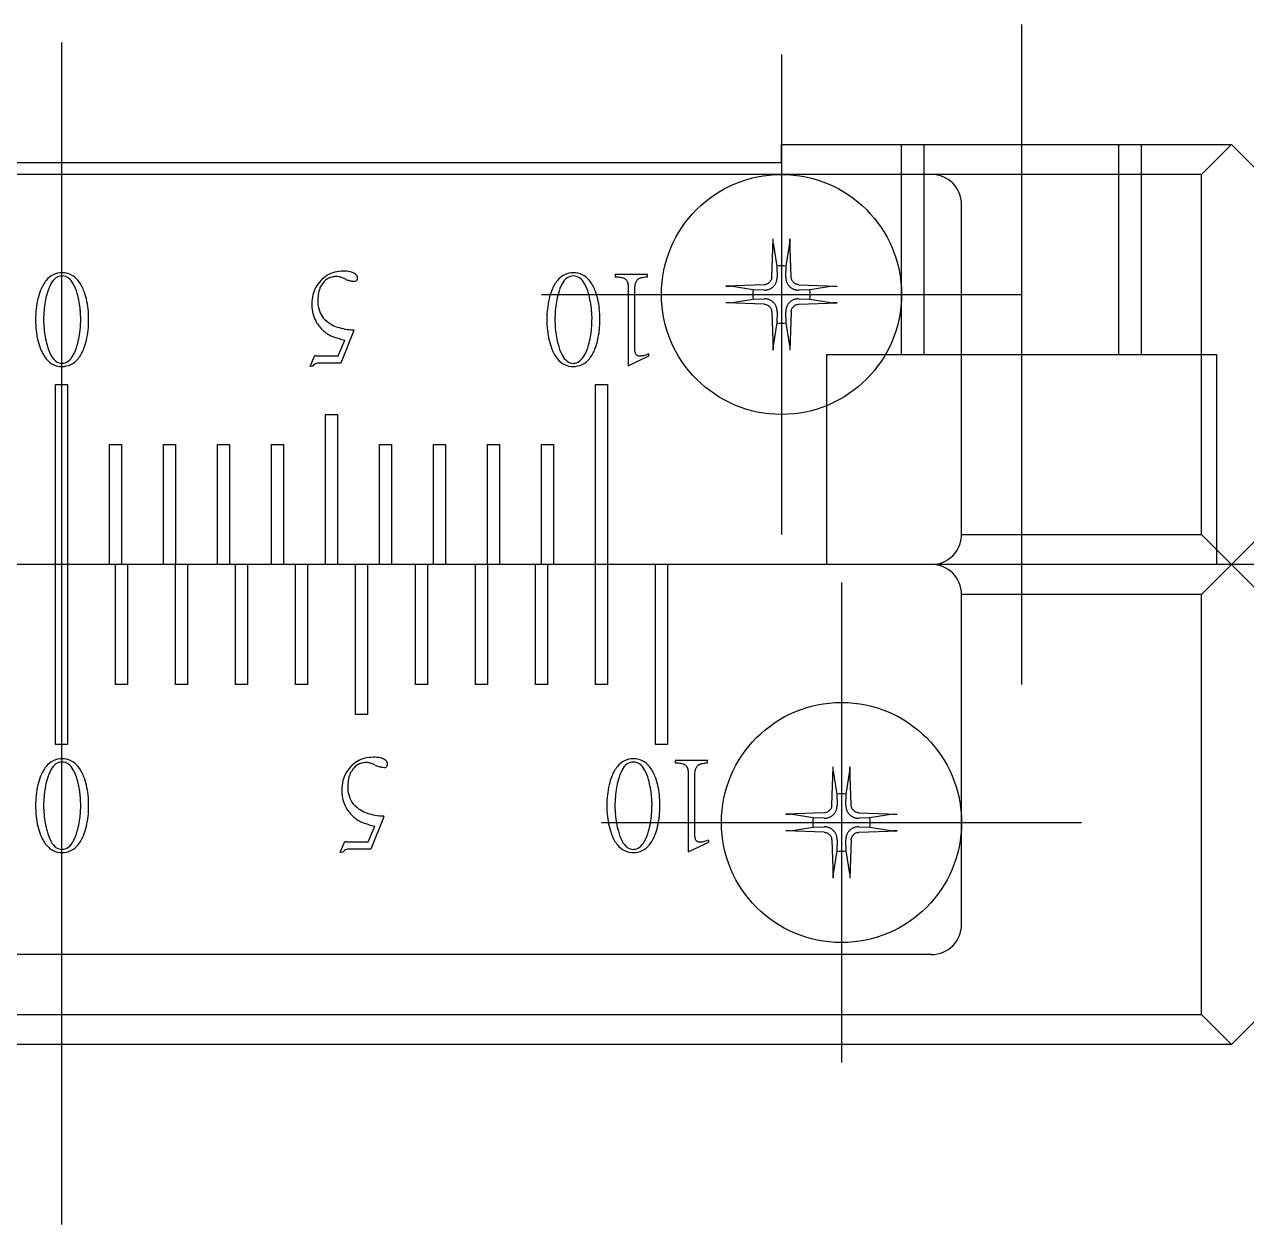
# Model space of a CAD drawing. Extents: x 1 to 234, y 0 to 160.
# Drawn here: x 71.35 to 91.71, y 139.75 to 159.75 of the extents above; entities that cross this region are included whole.
import ezdxf

# ---------------------------------------------------------------- set-up
doc = ezdxf.new("R2010")
doc.units = 0
doc.linetypes.add('CENTER', pattern=[50.8, 31.75, -6.35, 6.35, -6.35])
doc.linetypes.add('DASHED', pattern=[19.05, 12.7, -6.35])
doc.layers.get('0').update_dxf_attribs({"linetype": 'CONTINUOUS'})
doc.layers.add('CENTER', color=1, linetype='CENTER')

msp = doc.modelspace()

# ---------------------------------------------------------------- linework, layer by layer
at = {"color": 7, "linetype": 'CONTINUOUS'}
for p, q in [((83.962, 157.446), (83.962, 157.746)), ((83.962, 157.746), (91.462, 157.746)), ((90.962, 157.246), (91.462, 157.746)), ((91.462, 157.746), (91.962, 157.246)), ((59.962, 157.446), (83.962, 157.446)), ((90.962, 157.246), (52.962, 157.246)), ((90.962, 151.246), (90.962, 157.246)), ((86.962, 151.246), (86.962, 156.746)), ((83.799, 155.535), (83.824, 156.172)), ((83.823, 156.161), (83.824, 156.172)), ((83.823, 156.151), (83.823, 156.161)), ((83.823, 156.14), (83.823, 156.151)), ((83.823, 156.135), (83.823, 156.14)), ((83.823, 156.13), (83.823, 156.135)), ((83.823, 156.121), (83.823, 156.13)), ((83.823, 156.116), (83.823, 156.121)), ((83.824, 156.112), (83.823, 156.116)), ((83.824, 156.109), (83.824, 156.112)), ((83.824, 156.105), (83.824, 156.109)), ((83.824, 156.102), (83.824, 156.105)), ((83.825, 156.1), (83.824, 156.102)), ((83.825, 156.1), (83.884, 155.718)), ((84.039, 155.718), (84.099, 156.1)), ((84.1, 156.109), (84.099, 156.105)), ((84.099, 156.105), (84.099, 156.102)), ((84.099, 156.102), (84.099, 156.1)), ((84.1, 156.172), (84.1, 156.161)), ((84.124, 155.535), (84.1, 156.172)), ((84.1, 156.161), (84.1, 156.151)), ((84.1, 156.151), (84.1, 156.14)), ((84.1, 156.14), (84.1, 156.135)), ((84.1, 156.135), (84.1, 156.13)), ((84.1, 156.13), (84.1, 156.121)), ((84.1, 156.121), (84.1, 156.116)), ((84.1, 156.116), (84.1, 156.112)), ((84.1, 156.112), (84.1, 156.109)), ((83.884, 155.718), (83.889, 155.533)), ((84.035, 155.533), (84.039, 155.718)), ((81.729, 155.58), (81.193, 155.58)), ((81.193, 155.58), (81.193, 155.54)), ((81.193, 155.54), (81.216, 155.539)), ((81.216, 155.539), (81.238, 155.538)), ((81.238, 155.538), (81.26, 155.536)), ((81.26, 155.536), (81.281, 155.533)), ((81.281, 155.533), (81.301, 155.529)), ((81.301, 155.529), (81.321, 155.524)), ((81.321, 155.524), (81.33, 155.521)), ((81.33, 155.521), (81.339, 155.517)), ((81.339, 155.517), (81.348, 155.512)), ((81.348, 155.512), (81.356, 155.507)), ((81.356, 155.507), (81.363, 155.502)), ((81.363, 155.502), (81.369, 155.496)), ((81.369, 155.496), (81.375, 155.489)), ((81.375, 155.489), (81.38, 155.482)), ((81.38, 155.482), (81.385, 155.475)), ((81.385, 155.475), (81.389, 155.468)), ((81.389, 155.468), (81.392, 155.46)), ((81.392, 155.46), (81.395, 155.452)), ((81.395, 155.452), (81.4, 155.435)), ((81.4, 155.435), (81.403, 155.418)), ((81.403, 155.418), (81.405, 155.4)), ((81.405, 155.4), (81.405, 155.383)), ((81.405, 155.383), (81.405, 154.056)), ((81.52, 155.367), (81.522, 155.39)), ((81.522, 155.39), (81.526, 155.412)), ((81.526, 155.412), (81.528, 155.423)), ((81.528, 155.423), (81.531, 155.434)), ((81.531, 155.434), (81.535, 155.445)), ((81.535, 155.445), (81.539, 155.455)), ((81.539, 155.455), (81.544, 155.465)), ((81.544, 155.465), (81.55, 155.475)), ((81.55, 155.475), (81.556, 155.484)), ((81.556, 155.484), (81.564, 155.493)), ((81.564, 155.493), (81.572, 155.5)), ((81.572, 155.5), (81.581, 155.507)), ((81.581, 155.507), (81.587, 155.511)), ((81.587, 155.511), (81.595, 155.515)), ((81.595, 155.515), (81.611, 155.522)), ((81.611, 155.522), (81.629, 155.527)), ((81.629, 155.527), (81.648, 155.531)), ((81.648, 155.531), (81.668, 155.535)), ((81.668, 155.535), (81.689, 155.537)), ((81.689, 155.537), (81.709, 155.539)), ((81.709, 155.539), (81.729, 155.54)), ((81.729, 155.54), (81.729, 155.58)), ((83.673, 155.408), (83.036, 155.384)), ((83.036, 155.384), (83.046, 155.384)), ((83.046, 155.384), (83.057, 155.384)), ((83.057, 155.384), (83.067, 155.385)), ((83.067, 155.385), (83.073, 155.385)), ((83.073, 155.385), (83.077, 155.385)), ((83.077, 155.385), (83.087, 155.384)), ((83.087, 155.384), (83.091, 155.384)), ((83.091, 155.384), (83.095, 155.384)), ((83.095, 155.384), (83.099, 155.384)), ((83.099, 155.384), (83.102, 155.383)), ((83.102, 155.383), (83.105, 155.383)), ((83.105, 155.383), (83.108, 155.383)), ((83.489, 155.323), (83.108, 155.383)), ((83.685, 155.409), (83.673, 155.408)), ((83.697, 155.411), (83.685, 155.409)), ((83.709, 155.415), (83.697, 155.411)), ((83.721, 155.419), (83.709, 155.415)), ((83.732, 155.425), (83.721, 155.419)), ((83.742, 155.431), (83.732, 155.425)), ((83.752, 155.438), (83.742, 155.431)), ((83.761, 155.447), (83.752, 155.438)), ((83.769, 155.455), (83.761, 155.447)), ((83.776, 155.465), (83.769, 155.455)), ((83.783, 155.476), (83.776, 155.465)), ((83.789, 155.487), (83.783, 155.476)), ((83.793, 155.499), (83.789, 155.487)), ((83.796, 155.511), (83.793, 155.499)), ((83.798, 155.523), (83.796, 155.511)), ((83.799, 155.535), (83.798, 155.523)), ((84.125, 155.523), (84.124, 155.535)), ((84.127, 155.511), (84.125, 155.523)), ((84.131, 155.499), (84.127, 155.511)), ((84.135, 155.487), (84.131, 155.499)), ((84.141, 155.476), (84.135, 155.487)), ((84.147, 155.465), (84.141, 155.476)), ((84.154, 155.455), (84.147, 155.465)), ((84.162, 155.447), (84.154, 155.455)), ((84.171, 155.438), (84.162, 155.447)), ((84.181, 155.431), (84.171, 155.438)), ((84.192, 155.424), (84.181, 155.431)), ((84.203, 155.419), (84.192, 155.424)), ((84.215, 155.415), (84.203, 155.419)), ((84.227, 155.411), (84.215, 155.415)), ((84.239, 155.409), (84.227, 155.411)), ((84.251, 155.408), (84.239, 155.409)), ((84.251, 155.408), (84.888, 155.384)), ((84.816, 155.383), (84.434, 155.323)), ((84.816, 155.383), (84.818, 155.383)), ((84.818, 155.383), (84.821, 155.383)), ((84.821, 155.383), (84.825, 155.384)), ((84.825, 155.384), (84.828, 155.384)), ((84.828, 155.384), (84.832, 155.384)), ((84.832, 155.384), (84.837, 155.384)), ((84.837, 155.384), (84.846, 155.385)), ((84.846, 155.385), (84.851, 155.385)), ((84.851, 155.385), (84.856, 155.385)), ((84.856, 155.385), (84.867, 155.384)), ((84.867, 155.384), (84.877, 155.384)), ((84.877, 155.384), (84.888, 155.384)), ((81.519, 155.344), (81.52, 155.367)), ((81.519, 154.333), (81.519, 155.344)), ((83.675, 155.319), (83.489, 155.323)), ((84.434, 155.323), (84.249, 155.319)), ((83.046, 155.107), (83.036, 155.108)), ((83.673, 155.083), (83.036, 155.108)), ((83.057, 155.107), (83.046, 155.107)), ((83.067, 155.107), (83.057, 155.107)), ((83.073, 155.107), (83.067, 155.107)), ((83.077, 155.107), (83.073, 155.107)), ((83.087, 155.107), (83.077, 155.107)), ((83.091, 155.107), (83.087, 155.107)), ((83.095, 155.108), (83.091, 155.107)), ((83.099, 155.108), (83.095, 155.108)), ((83.102, 155.108), (83.099, 155.108)), ((83.105, 155.109), (83.102, 155.108)), ((83.108, 155.109), (83.105, 155.109)), ((83.108, 155.109), (83.489, 155.168)), ((83.489, 155.168), (83.675, 155.173)), ((83.673, 155.083), (83.684, 155.082)), ((83.684, 155.082), (83.697, 155.08)), ((83.697, 155.08), (83.709, 155.077)), ((83.709, 155.077), (83.72, 155.073)), ((83.72, 155.073), (83.732, 155.067)), ((83.732, 155.067), (83.742, 155.061)), ((83.742, 155.061), (83.752, 155.053)), ((83.752, 155.053), (83.761, 155.045)), ((83.761, 155.045), (83.769, 155.036)), ((83.769, 155.036), (83.776, 155.026)), ((83.776, 155.026), (83.783, 155.016)), ((83.783, 155.016), (83.788, 155.005)), ((83.788, 155.005), (83.793, 154.993)), ((83.793, 154.993), (83.796, 154.981)), ((83.796, 154.981), (83.798, 154.969)), ((84.125, 154.969), (84.127, 154.981)), ((84.127, 154.981), (84.131, 154.993)), ((84.131, 154.993), (84.135, 155.004)), ((84.135, 155.004), (84.14, 155.016)), ((84.14, 155.016), (84.147, 155.026)), ((84.147, 155.026), (84.154, 155.036)), ((84.154, 155.036), (84.162, 155.045)), ((84.162, 155.045), (84.171, 155.053)), ((84.171, 155.053), (84.181, 155.06)), ((84.181, 155.06), (84.192, 155.067)), ((84.192, 155.067), (84.203, 155.073)), ((84.203, 155.073), (84.215, 155.077)), ((84.215, 155.077), (84.227, 155.08)), ((84.227, 155.08), (84.239, 155.082)), ((84.239, 155.082), (84.251, 155.083)), ((84.249, 155.173), (84.434, 155.168)), ((84.251, 155.083), (84.888, 155.108)), ((84.434, 155.168), (84.816, 155.109)), ((84.818, 155.109), (84.816, 155.109)), ((84.821, 155.108), (84.818, 155.109)), ((84.825, 155.108), (84.821, 155.108)), ((84.828, 155.108), (84.825, 155.108)), ((84.832, 155.107), (84.828, 155.108)), ((84.837, 155.107), (84.832, 155.107)), ((84.846, 155.107), (84.837, 155.107)), ((84.851, 155.107), (84.846, 155.107)), ((84.856, 155.107), (84.851, 155.107)), ((84.867, 155.107), (84.856, 155.107)), ((84.877, 155.107), (84.867, 155.107)), ((84.888, 155.108), (84.877, 155.107)), ((83.798, 154.969), (83.799, 154.957)), ((83.799, 154.957), (83.824, 154.32)), ((83.884, 154.774), (83.825, 154.392)), ((83.889, 154.959), (83.884, 154.774)), ((84.039, 154.774), (84.035, 154.959)), ((84.099, 154.392), (84.039, 154.774)), ((84.124, 154.957), (84.1, 154.32)), ((84.124, 154.957), (84.125, 154.969)), ((76.835, 154.643), (76.621, 154.103)), ((76.577, 154.223), (76.687, 154.484)), ((83.823, 154.375), (83.824, 154.379)), ((83.823, 154.371), (83.823, 154.375)), ((83.823, 154.361), (83.823, 154.371)), ((83.824, 154.389), (83.825, 154.392)), ((83.824, 154.386), (83.824, 154.389)), ((83.824, 154.383), (83.824, 154.386)), ((83.824, 154.379), (83.824, 154.383)), ((84.099, 154.392), (84.099, 154.389)), ((84.099, 154.389), (84.099, 154.386)), ((84.099, 154.386), (84.1, 154.383)), ((84.1, 154.383), (84.1, 154.379)), ((84.1, 154.379), (84.1, 154.375)), ((84.1, 154.375), (84.1, 154.371)), ((84.1, 154.371), (84.1, 154.361)), ((76.106, 154.046), (76.173, 154.209)), ((76.206, 154.223), (76.577, 154.223)), ((81.405, 154.056), (81.75, 154.221)), ((81.52, 154.323), (81.519, 154.333)), ((81.52, 154.313), (81.52, 154.323)), ((81.521, 154.302), (81.52, 154.313)), ((81.523, 154.292), (81.521, 154.302)), ((81.525, 154.282), (81.523, 154.292)), ((81.528, 154.272), (81.525, 154.282)), ((81.531, 154.262), (81.528, 154.272)), ((81.536, 154.253), (81.531, 154.262)), ((81.541, 154.245), (81.536, 154.253)), ((81.544, 154.241), (81.541, 154.245)), ((81.548, 154.237), (81.544, 154.241)), ((81.552, 154.234), (81.548, 154.237)), ((81.555, 154.231), (81.552, 154.234)), ((81.56, 154.228), (81.555, 154.231)), ((81.564, 154.226), (81.56, 154.228)), ((81.568, 154.223), (81.564, 154.226)), ((81.573, 154.222), (81.568, 154.223)), ((81.578, 154.22), (81.573, 154.222)), ((81.583, 154.219), (81.578, 154.22)), ((81.593, 154.217), (81.583, 154.219)), ((81.603, 154.217), (81.593, 154.217)), ((81.622, 154.218), (81.603, 154.217)), ((81.641, 154.221), (81.622, 154.218)), ((81.66, 154.225), (81.641, 154.221)), ((81.678, 154.229), (81.66, 154.225)), ((81.714, 154.241), (81.678, 154.229)), ((81.75, 154.254), (81.714, 154.241)), ((81.75, 154.221), (81.75, 154.254)), ((83.823, 154.357), (83.823, 154.361)), ((83.823, 154.351), (83.823, 154.357)), ((83.823, 154.341), (83.823, 154.351)), ((83.823, 154.33), (83.823, 154.341)), ((83.824, 154.32), (83.823, 154.33)), ((84.1, 154.361), (84.1, 154.357)), ((84.1, 154.357), (84.1, 154.351)), ((84.1, 154.351), (84.1, 154.341)), ((84.1, 154.341), (84.1, 154.33)), ((84.1, 154.33), (84.1, 154.32)), ((76.151, 154.05), (76.106, 154.046)), ((76.621, 154.103), (76.248, 154.103)), ((71.862, 153.746), (72.062, 153.746)), ((71.862, 147.746), (71.862, 153.746)), ((72.062, 153.746), (72.062, 147.746)), ((80.862, 153.746), (81.062, 153.746)), ((80.862, 148.746), (80.862, 153.746)), ((81.062, 153.746), (81.062, 148.746)), ((76.362, 153.246), (76.562, 153.246)), ((76.362, 150.746), (76.362, 153.246)), ((76.562, 153.246), (76.562, 150.746)), ((72.762, 150.746), (72.762, 152.746)), ((72.762, 152.746), (72.962, 152.746)), ((72.962, 152.746), (72.962, 150.746)), ((73.662, 150.746), (73.662, 152.746)), ((73.662, 152.746), (73.862, 152.746)), ((73.862, 152.746), (73.862, 150.746)), ((74.562, 150.746), (74.562, 152.746)), ((74.562, 152.746), (74.762, 152.746)), ((74.762, 152.746), (74.762, 150.746)), ((75.462, 150.746), (75.462, 152.746)), ((75.462, 152.746), (75.662, 152.746)), ((75.662, 152.746), (75.662, 150.746)), ((77.262, 150.746), (77.262, 152.746)), ((77.262, 152.746), (77.462, 152.746)), ((77.462, 152.746), (77.462, 150.746)), ((78.162, 150.746), (78.162, 152.746)), ((78.162, 152.746), (78.362, 152.746)), ((78.362, 152.746), (78.362, 150.746)), ((79.062, 150.746), (79.062, 152.746)), ((79.062, 152.746), (79.262, 152.746)), ((79.262, 152.746), (79.262, 150.746)), ((79.962, 150.746), (79.962, 152.746)), ((79.962, 152.746), (80.162, 152.746)), ((80.162, 152.746), (80.162, 150.746)), ((86.962, 151.246), (90.962, 151.246)), ((90.962, 150.246), (91.962, 151.246)), ((91.962, 150.246), (90.962, 151.246)), ((91.462, 150.746), (52.462, 150.746)), ((86.462, 150.746), (57.462, 150.746)), ((72.862, 148.746), (72.862, 150.746)), ((73.062, 150.746), (73.062, 148.746)), ((73.862, 148.746), (73.862, 150.746)), ((74.062, 150.746), (74.062, 148.746)), ((74.862, 148.746), (74.862, 150.746)), ((75.062, 150.746), (75.062, 148.746)), ((75.862, 148.746), (75.862, 150.746)), ((76.062, 150.746), (76.062, 148.746)), ((76.862, 148.246), (76.862, 150.746)), ((77.062, 150.746), (77.062, 148.246)), ((77.862, 148.746), (77.862, 150.746)), ((78.062, 150.746), (78.062, 148.746)), ((78.862, 148.746), (78.862, 150.746)), ((79.062, 150.746), (79.062, 148.746)), ((79.862, 148.746), (79.862, 150.746)), ((80.062, 150.746), (80.062, 148.746)), ((81.862, 147.746), (81.862, 150.746)), ((82.062, 150.746), (82.062, 147.746)), ((90.962, 150.246), (86.962, 150.246)), ((86.962, 144.746), (86.962, 150.246)), ((90.962, 143.246), (90.962, 150.246)), ((73.062, 148.746), (72.862, 148.746)), ((74.062, 148.746), (73.862, 148.746)), ((75.062, 148.746), (74.862, 148.746)), ((76.062, 148.746), (75.862, 148.746)), ((78.062, 148.746), (77.862, 148.746)), ((79.062, 148.746), (78.862, 148.746)), ((80.062, 148.746), (79.862, 148.746)), ((81.062, 148.746), (80.862, 148.746)), ((77.062, 148.246), (76.862, 148.246)), ((72.062, 147.746), (71.862, 147.746)), ((82.062, 147.746), (81.862, 147.746)), ((82.729, 147.48), (82.193, 147.48)), ((82.193, 147.48), (82.193, 147.44)), ((82.729, 147.44), (82.729, 147.48)), ((82.193, 147.44), (82.216, 147.439)), ((82.216, 147.439), (82.238, 147.438)), ((82.238, 147.438), (82.26, 147.436)), ((82.26, 147.436), (82.281, 147.433)), ((82.281, 147.433), (82.301, 147.429)), ((82.301, 147.429), (82.321, 147.424)), ((82.321, 147.424), (82.33, 147.421)), ((82.33, 147.421), (82.339, 147.417)), ((82.339, 147.417), (82.348, 147.412)), ((82.348, 147.412), (82.356, 147.407)), ((82.356, 147.407), (82.363, 147.402)), ((82.363, 147.402), (82.369, 147.396)), ((82.369, 147.396), (82.375, 147.389)), ((82.375, 147.389), (82.38, 147.382)), ((82.38, 147.382), (82.385, 147.375)), ((82.385, 147.375), (82.389, 147.368)), ((82.389, 147.368), (82.392, 147.36)), ((82.392, 147.36), (82.395, 147.352)), ((82.395, 147.352), (82.4, 147.335)), ((82.4, 147.335), (82.403, 147.318)), ((82.403, 147.318), (82.405, 147.3)), ((82.405, 147.3), (82.405, 147.283)), ((82.405, 147.283), (82.405, 145.956)), ((82.519, 147.244), (82.52, 147.267)), ((82.519, 146.233), (82.519, 147.244)), ((82.52, 147.267), (82.522, 147.29)), ((82.522, 147.29), (82.526, 147.312)), ((82.526, 147.312), (82.528, 147.323)), ((82.528, 147.323), (82.531, 147.334)), ((82.531, 147.334), (82.535, 147.345)), ((82.535, 147.345), (82.539, 147.355)), ((82.539, 147.355), (82.544, 147.365)), ((82.544, 147.365), (82.55, 147.375)), ((82.55, 147.375), (82.556, 147.384)), ((82.556, 147.384), (82.564, 147.393)), ((82.564, 147.393), (82.572, 147.4)), ((82.572, 147.4), (82.581, 147.407)), ((82.581, 147.407), (82.587, 147.411)), ((82.587, 147.411), (82.595, 147.415)), ((82.595, 147.415), (82.611, 147.422)), ((82.611, 147.422), (82.629, 147.427)), ((82.629, 147.427), (82.648, 147.431)), ((82.648, 147.431), (82.668, 147.435)), ((82.668, 147.435), (82.689, 147.437)), ((82.689, 147.437), (82.709, 147.439)), ((82.709, 147.439), (82.729, 147.44)), ((84.799, 146.735), (84.824, 147.372)), ((84.823, 147.361), (84.824, 147.372)), ((84.823, 147.351), (84.823, 147.361)), ((84.823, 147.34), (84.823, 147.351)), ((84.823, 147.335), (84.823, 147.34)), ((84.823, 147.33), (84.823, 147.335)), ((84.823, 147.321), (84.823, 147.33)), ((84.823, 147.316), (84.823, 147.321)), ((84.824, 147.312), (84.823, 147.316)), ((84.824, 147.309), (84.824, 147.312)), ((84.824, 147.305), (84.824, 147.309)), ((84.824, 147.302), (84.824, 147.305)), ((84.825, 147.3), (84.824, 147.302)), ((84.825, 147.3), (84.884, 146.918)), ((85.039, 146.918), (85.099, 147.3)), ((85.1, 147.309), (85.099, 147.305)), ((85.099, 147.305), (85.099, 147.302)), ((85.099, 147.302), (85.099, 147.3)), ((85.1, 147.372), (85.1, 147.361)), ((85.124, 146.735), (85.1, 147.372)), ((85.1, 147.361), (85.1, 147.351)), ((85.1, 147.351), (85.1, 147.34)), ((85.1, 147.34), (85.1, 147.335)), ((85.1, 147.335), (85.1, 147.33)), ((85.1, 147.33), (85.1, 147.321)), ((85.1, 147.321), (85.1, 147.316)), ((85.1, 147.316), (85.1, 147.312)), ((85.1, 147.312), (85.1, 147.309)), ((84.884, 146.918), (84.889, 146.733)), ((85.035, 146.733), (85.039, 146.918)), ((84.742, 146.631), (84.732, 146.625)), ((84.752, 146.638), (84.742, 146.631)), ((84.761, 146.647), (84.752, 146.638)), ((84.769, 146.655), (84.761, 146.647)), ((84.776, 146.665), (84.769, 146.655)), ((84.783, 146.676), (84.776, 146.665)), ((84.789, 146.687), (84.783, 146.676)), ((84.793, 146.699), (84.789, 146.687)), ((84.796, 146.711), (84.793, 146.699)), ((84.798, 146.723), (84.796, 146.711)), ((84.799, 146.735), (84.798, 146.723)), ((85.125, 146.723), (85.124, 146.735)), ((85.127, 146.711), (85.125, 146.723)), ((85.131, 146.699), (85.127, 146.711)), ((85.135, 146.687), (85.131, 146.699)), ((85.141, 146.676), (85.135, 146.687)), ((85.147, 146.665), (85.141, 146.676)), ((85.154, 146.655), (85.147, 146.665)), ((85.162, 146.647), (85.154, 146.655)), ((85.171, 146.638), (85.162, 146.647)), ((85.181, 146.631), (85.171, 146.638)), ((85.192, 146.624), (85.181, 146.631)), ((77.335, 146.543), (77.121, 146.003)), ((84.673, 146.608), (84.036, 146.584)), ((84.036, 146.584), (84.046, 146.584)), ((84.046, 146.584), (84.057, 146.584)), ((84.057, 146.584), (84.067, 146.585)), ((84.067, 146.585), (84.073, 146.585)), ((84.073, 146.585), (84.077, 146.585)), ((84.077, 146.585), (84.087, 146.584)), ((84.087, 146.584), (84.091, 146.584)), ((84.091, 146.584), (84.095, 146.584)), ((84.095, 146.584), (84.099, 146.584)), ((84.099, 146.584), (84.102, 146.583)), ((84.102, 146.583), (84.105, 146.583)), ((84.105, 146.583), (84.108, 146.583)), ((84.489, 146.523), (84.108, 146.583)), ((84.675, 146.519), (84.489, 146.523)), ((84.685, 146.609), (84.673, 146.608)), ((84.697, 146.611), (84.685, 146.609)), ((84.709, 146.615), (84.697, 146.611)), ((84.721, 146.619), (84.709, 146.615)), ((84.732, 146.625), (84.721, 146.619)), ((85.203, 146.619), (85.192, 146.624)), ((85.215, 146.615), (85.203, 146.619)), ((85.227, 146.611), (85.215, 146.615)), ((85.239, 146.609), (85.227, 146.611)), ((85.251, 146.608), (85.239, 146.609)), ((85.434, 146.523), (85.249, 146.519)), ((85.251, 146.608), (85.888, 146.584)), ((85.816, 146.583), (85.434, 146.523)), ((85.816, 146.583), (85.818, 146.583)), ((85.818, 146.583), (85.821, 146.583)), ((85.821, 146.583), (85.825, 146.584)), ((85.825, 146.584), (85.828, 146.584)), ((85.828, 146.584), (85.832, 146.584)), ((85.832, 146.584), (85.837, 146.584)), ((85.837, 146.584), (85.846, 146.585)), ((85.846, 146.585), (85.851, 146.585)), ((85.851, 146.585), (85.856, 146.585)), ((85.856, 146.585), (85.867, 146.584)), ((85.867, 146.584), (85.877, 146.584)), ((85.877, 146.584), (85.888, 146.584)), ((77.077, 146.123), (77.187, 146.384)), ((82.52, 146.223), (82.519, 146.233)), ((82.52, 146.213), (82.52, 146.223)), ((84.046, 146.307), (84.036, 146.308)), ((84.673, 146.283), (84.036, 146.308)), ((84.057, 146.307), (84.046, 146.307)), ((84.067, 146.307), (84.057, 146.307)), ((84.073, 146.307), (84.067, 146.307)), ((84.077, 146.307), (84.073, 146.307)), ((84.087, 146.307), (84.077, 146.307)), ((84.091, 146.307), (84.087, 146.307)), ((84.095, 146.308), (84.091, 146.307)), ((84.099, 146.308), (84.095, 146.308)), ((84.102, 146.308), (84.099, 146.308)), ((84.105, 146.309), (84.102, 146.308)), ((84.108, 146.309), (84.105, 146.309)), ((84.108, 146.309), (84.489, 146.368)), ((84.489, 146.368), (84.675, 146.373)), ((84.673, 146.283), (84.684, 146.282)), ((84.684, 146.282), (84.697, 146.28)), ((84.697, 146.28), (84.709, 146.277)), ((84.709, 146.277), (84.72, 146.273)), ((84.72, 146.273), (84.732, 146.267)), ((84.732, 146.267), (84.742, 146.261)), ((84.742, 146.261), (84.752, 146.253)), ((84.752, 146.253), (84.761, 146.245)), ((84.761, 146.245), (84.769, 146.236)), ((84.769, 146.236), (84.776, 146.226)), ((84.776, 146.226), (84.783, 146.216)), ((85.14, 146.216), (85.147, 146.226)), ((85.147, 146.226), (85.154, 146.236)), ((85.154, 146.236), (85.162, 146.245)), ((85.162, 146.245), (85.171, 146.253)), ((85.171, 146.253), (85.181, 146.26)), ((85.181, 146.26), (85.192, 146.267)), ((85.192, 146.267), (85.203, 146.273)), ((85.203, 146.273), (85.215, 146.277)), ((85.215, 146.277), (85.227, 146.28)), ((85.227, 146.28), (85.239, 146.282)), ((85.239, 146.282), (85.251, 146.283)), ((85.249, 146.373), (85.434, 146.368)), ((85.251, 146.283), (85.888, 146.308)), ((85.434, 146.368), (85.816, 146.309)), ((85.818, 146.309), (85.816, 146.309)), ((85.821, 146.308), (85.818, 146.309)), ((85.825, 146.308), (85.821, 146.308)), ((85.828, 146.308), (85.825, 146.308)), ((85.832, 146.307), (85.828, 146.308)), ((85.837, 146.307), (85.832, 146.307)), ((85.846, 146.307), (85.837, 146.307)), ((85.851, 146.307), (85.846, 146.307)), ((85.856, 146.307), (85.851, 146.307)), ((85.867, 146.307), (85.856, 146.307)), ((85.877, 146.307), (85.867, 146.307)), ((85.888, 146.308), (85.877, 146.307)), ((76.606, 145.946), (76.673, 146.109)), ((76.706, 146.123), (77.077, 146.123)), ((82.405, 145.956), (82.75, 146.121)), ((82.521, 146.202), (82.52, 146.213)), ((82.523, 146.192), (82.521, 146.202)), ((82.525, 146.182), (82.523, 146.192)), ((82.528, 146.172), (82.525, 146.182)), ((82.531, 146.162), (82.528, 146.172)), ((82.536, 146.153), (82.531, 146.162)), ((82.541, 146.145), (82.536, 146.153)), ((82.544, 146.141), (82.541, 146.145)), ((82.548, 146.137), (82.544, 146.141)), ((82.552, 146.134), (82.548, 146.137)), ((82.555, 146.131), (82.552, 146.134)), ((82.56, 146.128), (82.555, 146.131)), ((82.564, 146.126), (82.56, 146.128)), ((82.568, 146.123), (82.564, 146.126)), ((82.573, 146.122), (82.568, 146.123)), ((82.578, 146.12), (82.573, 146.122)), ((82.583, 146.119), (82.578, 146.12)), ((82.593, 146.117), (82.583, 146.119)), ((82.603, 146.117), (82.593, 146.117)), ((82.622, 146.118), (82.603, 146.117)), ((82.641, 146.121), (82.622, 146.118)), ((82.66, 146.125), (82.641, 146.121)), ((82.678, 146.129), (82.66, 146.125)), ((82.714, 146.141), (82.678, 146.129)), ((82.75, 146.154), (82.714, 146.141)), ((82.75, 146.121), (82.75, 146.154)), ((84.783, 146.216), (84.788, 146.205)), ((84.788, 146.205), (84.793, 146.193)), ((84.793, 146.193), (84.796, 146.181)), ((84.796, 146.181), (84.798, 146.169)), ((84.798, 146.169), (84.799, 146.157)), ((84.799, 146.157), (84.824, 145.52)), ((84.889, 146.159), (84.884, 145.974)), ((85.039, 145.974), (85.035, 146.159)), ((85.124, 146.157), (85.1, 145.52)), ((85.124, 146.157), (85.125, 146.169)), ((85.125, 146.169), (85.127, 146.181)), ((85.127, 146.181), (85.131, 146.193)), ((85.131, 146.193), (85.135, 146.204)), ((85.135, 146.204), (85.14, 146.216)), ((76.651, 145.95), (76.606, 145.946)), ((77.121, 146.003), (76.748, 146.003)), ((84.884, 145.974), (84.825, 145.592)), ((85.099, 145.592), (85.039, 145.974)), ((84.823, 145.575), (84.824, 145.579)), ((84.823, 145.571), (84.823, 145.575)), ((84.823, 145.561), (84.823, 145.571)), ((84.823, 145.557), (84.823, 145.561)), ((84.823, 145.551), (84.823, 145.557)), ((84.823, 145.541), (84.823, 145.551)), ((84.823, 145.53), (84.823, 145.541)), ((84.824, 145.52), (84.823, 145.53)), ((84.824, 145.589), (84.825, 145.592)), ((84.824, 145.586), (84.824, 145.589)), ((84.824, 145.583), (84.824, 145.586)), ((84.824, 145.579), (84.824, 145.583)), ((85.099, 145.592), (85.099, 145.589)), ((85.099, 145.589), (85.099, 145.586)), ((85.099, 145.586), (85.1, 145.583)), ((85.1, 145.583), (85.1, 145.579)), ((85.1, 145.579), (85.1, 145.575)), ((85.1, 145.575), (85.1, 145.571)), ((85.1, 145.571), (85.1, 145.561)), ((85.1, 145.561), (85.1, 145.557)), ((85.1, 145.557), (85.1, 145.551)), ((85.1, 145.551), (85.1, 145.541)), ((85.1, 145.541), (85.1, 145.53)), ((85.1, 145.53), (85.1, 145.52)), ((86.462, 144.246), (57.462, 144.246)), ((52.962, 143.246), (90.962, 143.246)), ((91.462, 142.746), (90.962, 143.246)), ((91.962, 143.246), (91.462, 142.746)), ((91.462, 142.746), (52.462, 142.746))]:
    msp.add_line(p, q, dxfattribs=at)
at = {"color": 3, "linetype": 'DASHED'}
for p, q in [((85.962, 154.246), (85.962, 157.746)), ((86.341, 154.246), (86.341, 157.746)), ((89.583, 154.246), (89.583, 157.746)), ((89.962, 154.246), (89.962, 157.746)), ((84.712, 154.246), (84.712, 150.746)), ((84.712, 154.246), (91.212, 154.246)), ((91.212, 154.246), (91.212, 150.746))]:
    msp.add_line(p, q, dxfattribs=at)
at = {"color": 7, "linetype": 'CONTINUOUS'}
for centre in [(83.962, 155.246), (84.962, 146.446)]:
    msp.add_circle(centre, 2, dxfattribs=at)
for centre, radius, start, end in [((86.462, 156.746), 0.5, 360, 90), ((71.97, 155.273), 0.334, 89.2919, 115.2597), ((71.978, 155.271), 0.336, 64.7936, 90.6548), ((76.634, 155.154), 0.477, 104.1459, 120.5209), ((76.658, 155.052), 0.581, 89.6263, 103.9812), ((76.669, 155.113), 0.521, 78.2451, 90.7659), ((76.732, 155.409), 0.218, 56.1652, 78.5243), ((76.778, 155.484), 0.13, 39.3474, 54.6593), ((80.49, 155.273), 0.334, 89.2919, 115.2597), ((80.498, 155.271), 0.336, 64.7936, 90.6548), ((83.962, 155.246), 0.479, 80.6957, 99.3043), ((72.189, 155.095), 0.615, 141.322, 158.56), ((71.985, 155.256), 0.356, 116.2729, 141.1261), ((72.424, 155.083), 0.722, 151.8651, 165.7722), ((72.045, 155.288), 0.291, 126.7157, 152.2786), ((71.973, 155.376), 0.178, 89.5975, 125.2384), ((71.976, 155.377), 0.177, 54.7577, 90.348), ((71.903, 155.287), 0.293, 28.0577, 53.3426), ((71.964, 155.256), 0.356, 38.8739, 63.7271), ((71.535, 155.083), 0.713, 14.5816, 28.6061), ((71.759, 155.094), 0.617, 21.4624, 38.6555), ((76.69, 155.098), 0.556, 136.7918, 151.0148), ((76.581, 155.231), 0.332, 136.8732, 153.9198), ((76.645, 155.141), 0.493, 120.7739, 136.7817), ((76.556, 155.247), 0.303, 121.5113, 135.9675), ((76.537, 155.276), 0.269, 105.6366, 121.3182), ((76.544, 155.25), 0.295, 90.7211, 105.4421), ((76.537, 155.338), 0.208, 77.9993, 89.3203), ((76.5, 155.156), 0.394, 70.7805, 78.1713), ((76.401, 154.869), 0.698, 65.8334, 70.8777), ((76.94, 156.07), 0.62, 245.85, 251.6275), ((76.871, 155.862), 0.4, 251.5675, 259.3119), ((76.845, 155.722), 0.257, 259.2315, 269.6241), ((76.846, 155.53), 0.066, 268.0277, 295.4071), ((76.855, 155.507), 0.0408, 297.1293, 334.954), ((76.788, 155.493), 0.117, 21.5057, 39.093), ((76.826, 155.519), 0.0728, 336.281, 1.8872), ((76.883, 155.529), 0.015, 11.5786, 25.2913), ((76.862, 155.525), 0.0361, 4.316, 11.9442), ((76.824, 155.522), 0.0745, 359.7689, 4.4732), ((80.708, 155.095), 0.615, 141.322, 158.56), ((80.505, 155.256), 0.356, 116.2729, 141.1261), ((80.944, 155.083), 0.722, 151.8651, 165.7722), ((80.564, 155.288), 0.291, 126.7157, 152.2786), ((80.493, 155.376), 0.178, 89.5975, 125.2384), ((80.495, 155.377), 0.177, 54.7577, 90.348), ((80.423, 155.287), 0.293, 28.0577, 53.3426), ((80.483, 155.256), 0.356, 38.8739, 63.7271), ((80.055, 155.083), 0.713, 14.5816, 28.6061), ((80.279, 155.094), 0.617, 21.4624, 38.6555), ((83.685, 155.522), 0.202, 315.0678, 321.2775), ((83.68, 155.527), 0.209, 321.2249, 327.3542), ((83.687, 155.522), 0.201, 327.3884, 333.7306), ((83.675, 155.528), 0.214, 333.7006, 339.428), ((83.683, 155.525), 0.206, 339.386, 345.0043), ((83.673, 155.528), 0.216, 345.0596, 350.4557), ((83.666, 155.529), 0.222, 350.4292, 355.7575), ((83.676, 155.528), 0.212, 355.7311, 1.3135), ((84.247, 155.528), 0.213, 178.6874, 184.268), ((84.257, 155.529), 0.222, 184.2424, 189.5709), ((84.25, 155.528), 0.216, 189.5456, 194.9391), ((84.241, 155.525), 0.206, 194.9953, 200.6145), ((84.249, 155.528), 0.214, 200.572, 206.2994), ((84.237, 155.522), 0.201, 206.2694, 212.6116), ((84.244, 155.527), 0.209, 212.6454, 218.7756), ((84.238, 155.522), 0.202, 218.7204, 224.9342), ((72.608, 154.927), 1.067, 158.4257, 166.7665), ((73.074, 154.876), 1.404, 164.0998, 169.8418), ((70.886, 154.871), 1.395, 10.4551, 16.2875), ((71.316, 154.921), 1.093, 13.2098, 21.3991), ((76.773, 155.083), 0.639, 165.7632, 178.7145), ((76.68, 155.105), 0.544, 151.19, 165.6305), ((76.886, 155.144), 0.651, 168.3503, 179.2247), ((76.671, 155.188), 0.433, 154.0754, 168.3685), ((81.128, 154.927), 1.067, 158.4257, 166.7665), ((81.594, 154.876), 1.404, 164.0998, 169.8418), ((79.406, 154.871), 1.395, 10.4551, 16.2875), ((79.836, 154.921), 1.093, 13.2098, 21.3991), ((83.962, 155.246), 0.479, 170.6957, 189.3043), ((83.679, 155.531), 0.213, 268.6874, 274.268), ((83.679, 155.541), 0.222, 274.2424, 279.5709), ((83.68, 155.535), 0.216, 279.5456, 284.9391), ((83.682, 155.525), 0.206, 284.9953, 290.6145), ((83.679, 155.533), 0.214, 290.572, 296.2994), ((83.686, 155.521), 0.201, 296.2694, 302.6116), ((83.681, 155.528), 0.209, 302.6454, 308.7756), ((83.686, 155.522), 0.202, 308.7204, 314.9342), ((84.238, 155.522), 0.202, 225.0678, 231.2775), ((84.243, 155.528), 0.209, 231.2249, 237.3542), ((84.238, 155.521), 0.201, 237.3884, 243.7306), ((84.244, 155.533), 0.214, 243.7006, 249.428), ((84.241, 155.525), 0.206, 249.386, 255.0043), ((84.243, 155.534), 0.216, 255.0596, 260.4557), ((84.245, 155.541), 0.222, 260.4292, 265.7575), ((84.244, 155.531), 0.212, 265.7311, 271.3135), ((83.962, 155.246), 0.479, 350.6957, 9.3043), ((73.222, 154.83), 1.69, 173.9893, 180.1283), ((72.856, 154.869), 1.322, 166.768, 174.0003), ((73.458, 154.828), 1.791, 175.1774, 180.0578), ((73.232, 154.847), 1.564, 169.8375, 175.1847), ((70.744, 154.845), 1.539, 4.9857, 10.449), ((70.547, 154.828), 1.738, 359.9442, 4.9832), ((71.081, 154.866), 1.334, 6.0315, 13.2001), ((70.739, 154.83), 1.678, 359.881, 6.0309), ((76.828, 155.088), 0.694, 179.2215, 190.7983), ((76.748, 155.139), 0.514, 178.4839, 196.8828), ((76.633, 155.107), 0.395, 197.3246, 219.2769), ((81.742, 154.83), 1.69, 173.9893, 180.1283), ((81.376, 154.869), 1.322, 166.768, 174.0003), ((81.978, 154.828), 1.791, 175.1774, 180.0578), ((81.752, 154.847), 1.564, 169.8375, 175.1847), ((79.264, 154.845), 1.539, 4.9857, 10.449), ((79.067, 154.828), 1.738, 359.9442, 4.9832), ((79.601, 154.866), 1.334, 6.0315, 13.2001), ((79.258, 154.83), 1.678, 359.881, 6.0309), ((83.679, 154.96), 0.212, 85.7311, 91.3135), ((83.679, 154.951), 0.222, 80.4292, 85.7575), ((83.68, 154.957), 0.216, 75.0596, 80.4557), ((83.682, 154.967), 0.206, 69.386, 75.0043), ((83.679, 154.959), 0.214, 63.7006, 69.428), ((83.686, 154.971), 0.201, 57.3884, 63.7306), ((83.681, 154.964), 0.209, 51.2249, 57.3542), ((83.685, 154.969), 0.202, 45.0678, 51.2775), ((83.685, 154.97), 0.202, 38.7204, 44.9342), ((83.68, 154.965), 0.209, 32.6454, 38.7756), ((83.687, 154.97), 0.201, 26.2694, 32.6116), ((83.675, 154.964), 0.214, 20.572, 26.2994), ((83.683, 154.966), 0.206, 14.9953, 20.6145), ((83.673, 154.964), 0.216, 9.5456, 14.9391), ((83.666, 154.963), 0.222, 4.2424, 9.5709), ((83.676, 154.963), 0.213, 358.6874, 4.268), ((84.257, 154.963), 0.222, 170.4292, 175.7575), ((84.247, 154.963), 0.212, 175.7311, 181.3135), ((84.25, 154.964), 0.216, 165.0596, 170.4557), ((84.241, 154.966), 0.206, 159.386, 165.0043), ((84.249, 154.964), 0.214, 153.7006, 159.428), ((84.237, 154.97), 0.201, 147.3884, 153.7306), ((84.244, 154.965), 0.209, 141.2249, 147.3542), ((84.238, 154.969), 0.202, 135.0678, 141.2775), ((84.238, 154.969), 0.202, 128.7204, 134.9342), ((84.243, 154.964), 0.209, 122.6454, 128.7756), ((84.238, 154.971), 0.201, 116.2694, 122.6116), ((84.244, 154.959), 0.214, 110.572, 116.2994), ((84.241, 154.967), 0.206, 104.9953, 110.6145), ((84.243, 154.957), 0.216, 99.5456, 104.9391), ((84.245, 154.951), 0.222, 94.2424, 99.5709), ((84.244, 154.96), 0.213, 88.6874, 94.268), ((73.206, 154.823), 1.674, 179.8807, 186.0387), ((73.332, 154.825), 1.665, 179.9697, 185.0017), ((70.692, 154.826), 1.593, 354.795, 0.0242), ((70.771, 154.823), 1.646, 353.9099, 0.1105), ((76.706, 155.066), 0.57, 190.8892, 204.1023), ((76.681, 155.056), 0.543, 204.2446, 217.8899), ((76.679, 155.15), 0.458, 219.8178, 239.7095), ((81.726, 154.823), 1.674, 179.8807, 186.0387), ((81.852, 154.825), 1.665, 179.9697, 185.0017), ((79.211, 154.826), 1.593, 354.795, 0.0242), ((79.291, 154.823), 1.646, 353.9099, 0.1105), ((83.962, 155.246), 0.479, 260.6957, 279.3043), ((72.854, 154.786), 1.32, 186.0471, 193.2628), ((73.233, 154.817), 1.566, 185.0093, 190.2518), ((70.755, 154.82), 1.529, 349.4141, 354.7865), ((71.077, 154.791), 1.338, 346.7882, 353.9019), ((76.739, 155.107), 0.62, 218.2978, 226.5808), ((76.696, 155.062), 0.558, 226.6126, 235.5054), ((76.684, 155.045), 0.538, 235.5472, 244.6615), ((76.771, 155.299), 0.633, 239.2808, 250.5721), ((76.819, 155.435), 0.776, 250.6148, 260.4628), ((76.859, 155.676), 1.021, 260.4715, 268.6731), ((76.835, 154.653), 0.00178, 13.6323, 92.6279), ((76.79, 154.659), 0.0479, 340.8609, 349.2763), ((76.828, 154.652), 0.0092, 347.2044, 12.7956), ((81.374, 154.786), 1.32, 186.0471, 193.2628), ((81.753, 154.817), 1.566, 185.0093, 190.2518), ((79.275, 154.82), 1.529, 349.4141, 354.7865), ((79.596, 154.791), 1.338, 346.7882, 353.9019), ((72.614, 154.73), 1.073, 193.2882, 201.5696), ((73.178, 154.807), 1.51, 190.2609, 195.6321), ((72.474, 154.591), 0.774, 194.2709, 207.586), ((71.452, 154.604), 0.8, 332.3497, 345.2539), ((70.777, 154.816), 1.507, 343.9788, 349.4048), ((71.284, 154.743), 1.125, 338.7761, 346.7628), ((76.692, 155.033), 0.53, 243.3872, 250.1611), ((76.909, 155.628), 1.163, 250.0124, 254.0248), ((77.196, 156.621), 2.197, 253.9631, 256.5892), ((81.134, 154.73), 1.073, 193.2882, 201.5696), ((81.698, 154.807), 1.51, 190.2609, 195.6321), ((80.994, 154.591), 0.774, 194.2709, 207.586), ((79.972, 154.604), 0.8, 332.3497, 345.2539), ((79.297, 154.816), 1.507, 343.9788, 349.4048), ((79.804, 154.743), 1.125, 338.7761, 346.7628), ((72.2, 154.564), 0.627, 201.378, 218.3895), ((71.987, 154.397), 0.356, 218.658, 243.5476), ((72.059, 154.373), 0.305, 207.3429, 232.1158), ((71.887, 154.375), 0.308, 308.0346, 332.5067), ((71.961, 154.399), 0.359, 296.5466, 321.2478), ((71.737, 154.571), 0.642, 321.8067, 338.4258), ((76.188, 154.205), 0.0151, 127.0574, 164.0647), ((76.195, 154.194), 0.0281, 101.4538, 125.805), ((76.205, 154.15), 0.0733, 89.1351, 101.9708), ((80.719, 154.564), 0.627, 201.378, 218.3895), ((80.506, 154.397), 0.356, 218.658, 243.5476), ((80.578, 154.373), 0.305, 207.3429, 232.1158), ((80.406, 154.375), 0.308, 308.0346, 332.5067), ((80.481, 154.399), 0.359, 296.5466, 321.2478), ((80.256, 154.571), 0.642, 321.8067, 338.4258), ((71.971, 154.379), 0.334, 244.6264, 270.6532), ((71.974, 154.271), 0.173, 233.6842, 270.279), ((71.975, 154.27), 0.171, 269.8353, 306.5002), ((71.979, 154.378), 0.332, 269.2937, 295.4267), ((76.294, 153.93), 0.187, 127.1607, 140.255), ((76.256, 153.981), 0.123, 109.8018, 127.0841), ((76.248, 154), 0.103, 89.9573, 109.456), ((80.491, 154.379), 0.334, 244.6264, 270.6532), ((80.493, 154.271), 0.173, 233.6842, 270.279), ((80.495, 154.27), 0.171, 269.8353, 306.5002), ((80.498, 154.378), 0.332, 269.2937, 295.4267), ((86.462, 151.246), 0.5, 270, 0), ((86.462, 150.246), 0.5, 0, 90), ((71.985, 147.156), 0.356, 116.2729, 141.1261), ((71.97, 147.173), 0.334, 89.2919, 115.2597), ((71.973, 147.276), 0.178, 89.5975, 125.2384), ((71.978, 147.171), 0.336, 64.7936, 90.6548), ((71.976, 147.277), 0.177, 54.7577, 90.348), ((71.964, 147.156), 0.356, 38.8739, 63.7271), ((77.145, 147.041), 0.493, 120.7739, 136.7817), ((77.134, 147.054), 0.477, 104.1459, 120.5209), ((77.044, 147.15), 0.295, 90.7211, 105.4421), ((77.158, 146.952), 0.581, 89.6263, 103.9812), ((77.037, 147.238), 0.208, 77.9993, 89.3203), ((77, 147.056), 0.394, 70.7805, 78.1713), ((77.169, 147.013), 0.521, 78.2451, 90.7659), ((77.232, 147.309), 0.218, 56.1652, 78.5243), ((77.278, 147.384), 0.13, 39.3474, 54.6593), ((77.288, 147.393), 0.117, 21.5057, 39.093), ((81.505, 147.156), 0.356, 116.2729, 141.1261), ((81.49, 147.173), 0.334, 89.2919, 115.2597), ((81.493, 147.276), 0.178, 89.5975, 125.2384), ((81.498, 147.171), 0.336, 64.7936, 90.6548), ((81.495, 147.277), 0.177, 54.7577, 90.348), ((81.483, 147.156), 0.356, 38.8739, 63.7271), ((72.189, 146.995), 0.615, 141.322, 158.56), ((72.424, 146.983), 0.722, 151.8651, 165.7722), ((72.045, 147.188), 0.291, 126.7157, 152.2786), ((71.903, 147.187), 0.293, 28.0577, 53.3426), ((71.535, 146.983), 0.713, 14.5816, 28.6061), ((71.759, 146.994), 0.617, 21.4624, 38.6555), ((77.18, 147.005), 0.544, 151.19, 165.6305), ((77.19, 146.998), 0.556, 136.7918, 151.0148), ((77.171, 147.088), 0.433, 154.0754, 168.3685), ((77.081, 147.131), 0.332, 136.8732, 153.9198), ((77.056, 147.147), 0.303, 121.5113, 135.9675), ((77.037, 147.176), 0.269, 105.6366, 121.3182), ((76.901, 146.769), 0.698, 65.8334, 70.8777), ((77.44, 147.97), 0.62, 245.85, 251.6275), ((77.371, 147.762), 0.4, 251.5675, 259.3119), ((77.345, 147.622), 0.257, 259.2315, 269.6241), ((77.346, 147.43), 0.066, 268.0277, 295.4071), ((77.355, 147.407), 0.0408, 297.1293, 334.954), ((77.326, 147.419), 0.0728, 336.281, 1.8872), ((77.383, 147.429), 0.015, 11.5786, 25.2913), ((77.362, 147.425), 0.0361, 4.316, 11.9442), ((77.324, 147.422), 0.0745, 359.7689, 4.4732), ((81.708, 146.995), 0.615, 141.322, 158.56), ((81.944, 146.983), 0.722, 151.8651, 165.7722), ((81.564, 147.188), 0.291, 126.7157, 152.2786), ((81.423, 147.187), 0.293, 28.0577, 53.3426), ((81.055, 146.983), 0.713, 14.5816, 28.6061), ((81.279, 146.994), 0.617, 21.4624, 38.6555), ((72.856, 146.769), 1.322, 166.768, 174.0003), ((72.608, 146.827), 1.067, 158.4257, 166.7665), ((73.074, 146.776), 1.404, 164.0998, 169.8418), ((70.886, 146.771), 1.395, 10.4551, 16.2875), ((71.316, 146.821), 1.093, 13.2098, 21.3991), ((71.081, 146.766), 1.334, 6.0315, 13.2001), ((77.273, 146.983), 0.639, 165.7632, 178.7145), ((77.386, 147.044), 0.651, 168.3503, 179.2247), ((77.248, 147.039), 0.514, 178.4839, 196.8828), ((82.376, 146.769), 1.322, 166.768, 174.0003), ((82.128, 146.827), 1.067, 158.4257, 166.7665), ((82.594, 146.776), 1.404, 164.0998, 169.8418), ((80.406, 146.771), 1.395, 10.4551, 16.2875), ((80.836, 146.821), 1.093, 13.2098, 21.3991), ((80.601, 146.766), 1.334, 6.0315, 13.2001), ((73.222, 146.73), 1.69, 173.9893, 180.1283), ((73.458, 146.728), 1.791, 175.1774, 180.0578), ((73.232, 146.747), 1.564, 169.8375, 175.1847), ((70.744, 146.745), 1.539, 4.9857, 10.449), ((70.547, 146.728), 1.738, 359.9442, 4.9832), ((70.739, 146.73), 1.678, 359.881, 6.0309), ((77.328, 146.988), 0.694, 179.2215, 190.7983), ((77.206, 146.966), 0.57, 190.8892, 204.1023), ((77.133, 147.007), 0.395, 197.3246, 219.2769), ((82.742, 146.73), 1.69, 173.9893, 180.1283), ((82.978, 146.728), 1.791, 175.1774, 180.0578), ((82.752, 146.747), 1.564, 169.8375, 175.1847), ((80.264, 146.745), 1.539, 4.9857, 10.449), ((80.067, 146.728), 1.738, 359.9442, 4.9832), ((80.258, 146.73), 1.678, 359.881, 6.0309), ((84.962, 146.446), 0.479, 80.6957, 99.3043), ((73.206, 146.723), 1.674, 179.8807, 186.0387), ((73.332, 146.725), 1.665, 179.9697, 185.0017), ((70.692, 146.726), 1.593, 354.795, 0.0242), ((70.771, 146.723), 1.646, 353.9099, 0.1105), ((77.181, 146.956), 0.543, 204.2446, 217.8899), ((77.179, 147.05), 0.458, 219.8178, 239.7095), ((77.271, 147.199), 0.633, 239.2808, 250.5721), ((82.726, 146.723), 1.674, 179.8807, 186.0387), ((82.852, 146.725), 1.665, 179.9697, 185.0017), ((80.211, 146.726), 1.593, 354.795, 0.0242), ((80.291, 146.723), 1.646, 353.9099, 0.1105), ((84.687, 146.722), 0.201, 327.3884, 333.7306), ((84.675, 146.728), 0.214, 333.7006, 339.428), ((84.683, 146.725), 0.206, 339.386, 345.0043), ((84.673, 146.728), 0.216, 345.0596, 350.4557), ((84.666, 146.729), 0.222, 350.4292, 355.7575), ((84.676, 146.728), 0.212, 355.7311, 1.3135), ((85.247, 146.728), 0.213, 178.6874, 184.268), ((85.257, 146.729), 0.222, 184.2424, 189.5709), ((85.25, 146.728), 0.216, 189.5456, 194.9391), ((85.241, 146.725), 0.206, 194.9953, 200.6145), ((85.249, 146.728), 0.214, 200.572, 206.2994), ((85.237, 146.722), 0.201, 206.2694, 212.6116), ((72.854, 146.686), 1.32, 186.0471, 193.2628), ((73.233, 146.717), 1.566, 185.0093, 190.2518), ((73.178, 146.707), 1.51, 190.2609, 195.6321), ((70.777, 146.716), 1.507, 343.9788, 349.4048), ((70.755, 146.72), 1.529, 349.4141, 354.7865), ((71.077, 146.691), 1.338, 346.7882, 353.9019), ((77.239, 147.007), 0.62, 218.2978, 226.5808), ((77.196, 146.962), 0.558, 226.6126, 235.5054), ((77.184, 146.945), 0.538, 235.5472, 244.6615), ((77.192, 146.933), 0.53, 243.3872, 250.1611), ((77.409, 147.528), 1.163, 250.0124, 254.0248), ((77.319, 147.335), 0.776, 250.6148, 260.4628), ((77.359, 147.576), 1.021, 260.4715, 268.6731), ((77.335, 146.553), 0.00178, 13.6323, 92.6279), ((77.29, 146.559), 0.0479, 340.8609, 349.2763), ((77.328, 146.552), 0.0092, 347.2044, 12.7956), ((82.374, 146.686), 1.32, 186.0471, 193.2628), ((82.753, 146.717), 1.566, 185.0093, 190.2518), ((82.698, 146.707), 1.51, 190.2609, 195.6321), ((80.297, 146.716), 1.507, 343.9788, 349.4048), ((80.275, 146.72), 1.529, 349.4141, 354.7865), ((80.596, 146.691), 1.338, 346.7882, 353.9019), ((84.962, 146.446), 0.479, 170.6957, 189.3043), ((84.679, 146.731), 0.213, 268.6874, 274.268), ((84.679, 146.741), 0.222, 274.2424, 279.5709), ((84.68, 146.735), 0.216, 279.5456, 284.9391), ((84.682, 146.725), 0.206, 284.9953, 290.6145), ((84.679, 146.733), 0.214, 290.572, 296.2994), ((84.686, 146.721), 0.201, 296.2694, 302.6116), ((84.681, 146.728), 0.209, 302.6454, 308.7756), ((84.686, 146.722), 0.202, 308.7204, 314.9342), ((84.685, 146.722), 0.202, 315.0678, 321.2775), ((84.68, 146.727), 0.209, 321.2249, 327.3542), ((85.244, 146.727), 0.209, 212.6454, 218.7756), ((85.238, 146.722), 0.202, 218.7204, 224.9342), ((85.238, 146.722), 0.202, 225.0678, 231.2775), ((85.243, 146.728), 0.209, 231.2249, 237.3542), ((85.238, 146.721), 0.201, 237.3884, 243.7306), ((85.244, 146.733), 0.214, 243.7006, 249.428), ((85.241, 146.725), 0.206, 249.386, 255.0043), ((85.243, 146.734), 0.216, 255.0596, 260.4557), ((85.245, 146.741), 0.222, 260.4292, 265.7575), ((85.244, 146.731), 0.212, 265.7311, 271.3135), ((84.962, 146.446), 0.479, 350.6957, 9.3043), ((72.614, 146.63), 1.073, 193.2882, 201.5696), ((72.2, 146.464), 0.627, 201.378, 218.3895), ((72.474, 146.491), 0.774, 194.2709, 207.586), ((71.452, 146.504), 0.8, 332.3497, 345.2539), ((71.737, 146.471), 0.642, 321.8067, 338.4258), ((71.284, 146.643), 1.125, 338.7761, 346.7628), ((77.696, 148.521), 2.197, 253.9631, 256.5892), ((82.134, 146.63), 1.073, 193.2882, 201.5696), ((81.719, 146.464), 0.627, 201.378, 218.3895), ((81.994, 146.491), 0.774, 194.2709, 207.586), ((80.972, 146.504), 0.8, 332.3497, 345.2539), ((81.256, 146.471), 0.642, 321.8067, 338.4258), ((80.804, 146.643), 1.125, 338.7761, 346.7628), ((84.679, 146.16), 0.212, 85.7311, 91.3135), ((84.679, 146.151), 0.222, 80.4292, 85.7575), ((84.68, 146.157), 0.216, 75.0596, 80.4557), ((84.682, 146.167), 0.206, 69.386, 75.0043), ((84.679, 146.159), 0.214, 63.7006, 69.428), ((84.686, 146.171), 0.201, 57.3884, 63.7306), ((84.681, 146.164), 0.209, 51.2249, 57.3542), ((84.685, 146.169), 0.202, 45.0678, 51.2775), ((84.685, 146.17), 0.202, 38.7204, 44.9342), ((84.68, 146.165), 0.209, 32.6454, 38.7756), ((84.687, 146.17), 0.201, 26.2694, 32.6116), ((84.675, 146.164), 0.214, 20.572, 26.2994), ((84.683, 146.166), 0.206, 14.9953, 20.6145), ((84.673, 146.164), 0.216, 9.5456, 14.9391), ((85.25, 146.164), 0.216, 165.0596, 170.4557), ((85.241, 146.166), 0.206, 159.386, 165.0043), ((85.249, 146.164), 0.214, 153.7006, 159.428), ((85.237, 146.17), 0.201, 147.3884, 153.7306), ((85.244, 146.165), 0.209, 141.2249, 147.3542), ((85.238, 146.169), 0.202, 135.0678, 141.2775), ((85.238, 146.169), 0.202, 128.7204, 134.9342), ((85.243, 146.164), 0.209, 122.6454, 128.7756), ((85.238, 146.171), 0.201, 116.2694, 122.6116), ((85.244, 146.159), 0.214, 110.572, 116.2994), ((85.241, 146.167), 0.206, 104.9953, 110.6145), ((85.243, 146.157), 0.216, 99.5456, 104.9391), ((85.245, 146.151), 0.222, 94.2424, 99.5709), ((85.244, 146.16), 0.213, 88.6874, 94.268), ((71.987, 146.297), 0.356, 218.658, 243.5476), ((72.059, 146.273), 0.305, 207.3429, 232.1158), ((71.974, 146.171), 0.173, 233.6842, 270.279), ((71.975, 146.17), 0.171, 269.8353, 306.5002), ((71.887, 146.275), 0.308, 308.0346, 332.5067), ((71.961, 146.299), 0.359, 296.5466, 321.2478), ((76.688, 146.105), 0.0151, 127.0574, 164.0647), ((76.695, 146.094), 0.0281, 101.4538, 125.805), ((76.705, 146.05), 0.0733, 89.1351, 101.9708), ((81.506, 146.297), 0.356, 218.658, 243.5476), ((81.578, 146.273), 0.305, 207.3429, 232.1158), ((81.493, 146.171), 0.173, 233.6842, 270.279), ((81.495, 146.17), 0.171, 269.8353, 306.5002), ((81.406, 146.275), 0.308, 308.0346, 332.5067), ((81.481, 146.299), 0.359, 296.5466, 321.2478), ((84.666, 146.163), 0.222, 4.2424, 9.5709), ((84.676, 146.163), 0.213, 358.6874, 4.268), ((85.257, 146.163), 0.222, 170.4292, 175.7575), ((85.247, 146.163), 0.212, 175.7311, 181.3135), ((71.971, 146.279), 0.334, 244.6264, 270.6532), ((71.979, 146.278), 0.332, 269.2937, 295.4267), ((76.794, 145.83), 0.187, 127.1607, 140.255), ((76.756, 145.881), 0.123, 109.8018, 127.0841), ((76.748, 145.9), 0.103, 89.9573, 109.456), ((81.491, 146.279), 0.334, 244.6264, 270.6532), ((81.498, 146.278), 0.332, 269.2937, 295.4267), ((84.962, 146.446), 0.479, 260.6957, 279.3043), ((86.462, 144.746), 0.5, 270, 0)]:
    msp.add_arc(centre, radius, start, end, dxfattribs=at)
at = {"layer": 'CENTER', "color": 1, "linetype": 'CENTER'}
for p, q in [((87.962, 159.746), (87.962, 148.746)), ((71.962, 159.446), (71.962, 139.746)), ((83.962, 159.246), (83.962, 151.246)), ((79.962, 155.246), (87.962, 155.246)), ((120.962, 150.746), (89.962, 150.746)), ((84.962, 150.446), (84.962, 142.446)), ((80.962, 146.446), (88.962, 146.446))]:
    msp.add_line(p, q, dxfattribs=at)

doc.saveas('drawing.dxf')
